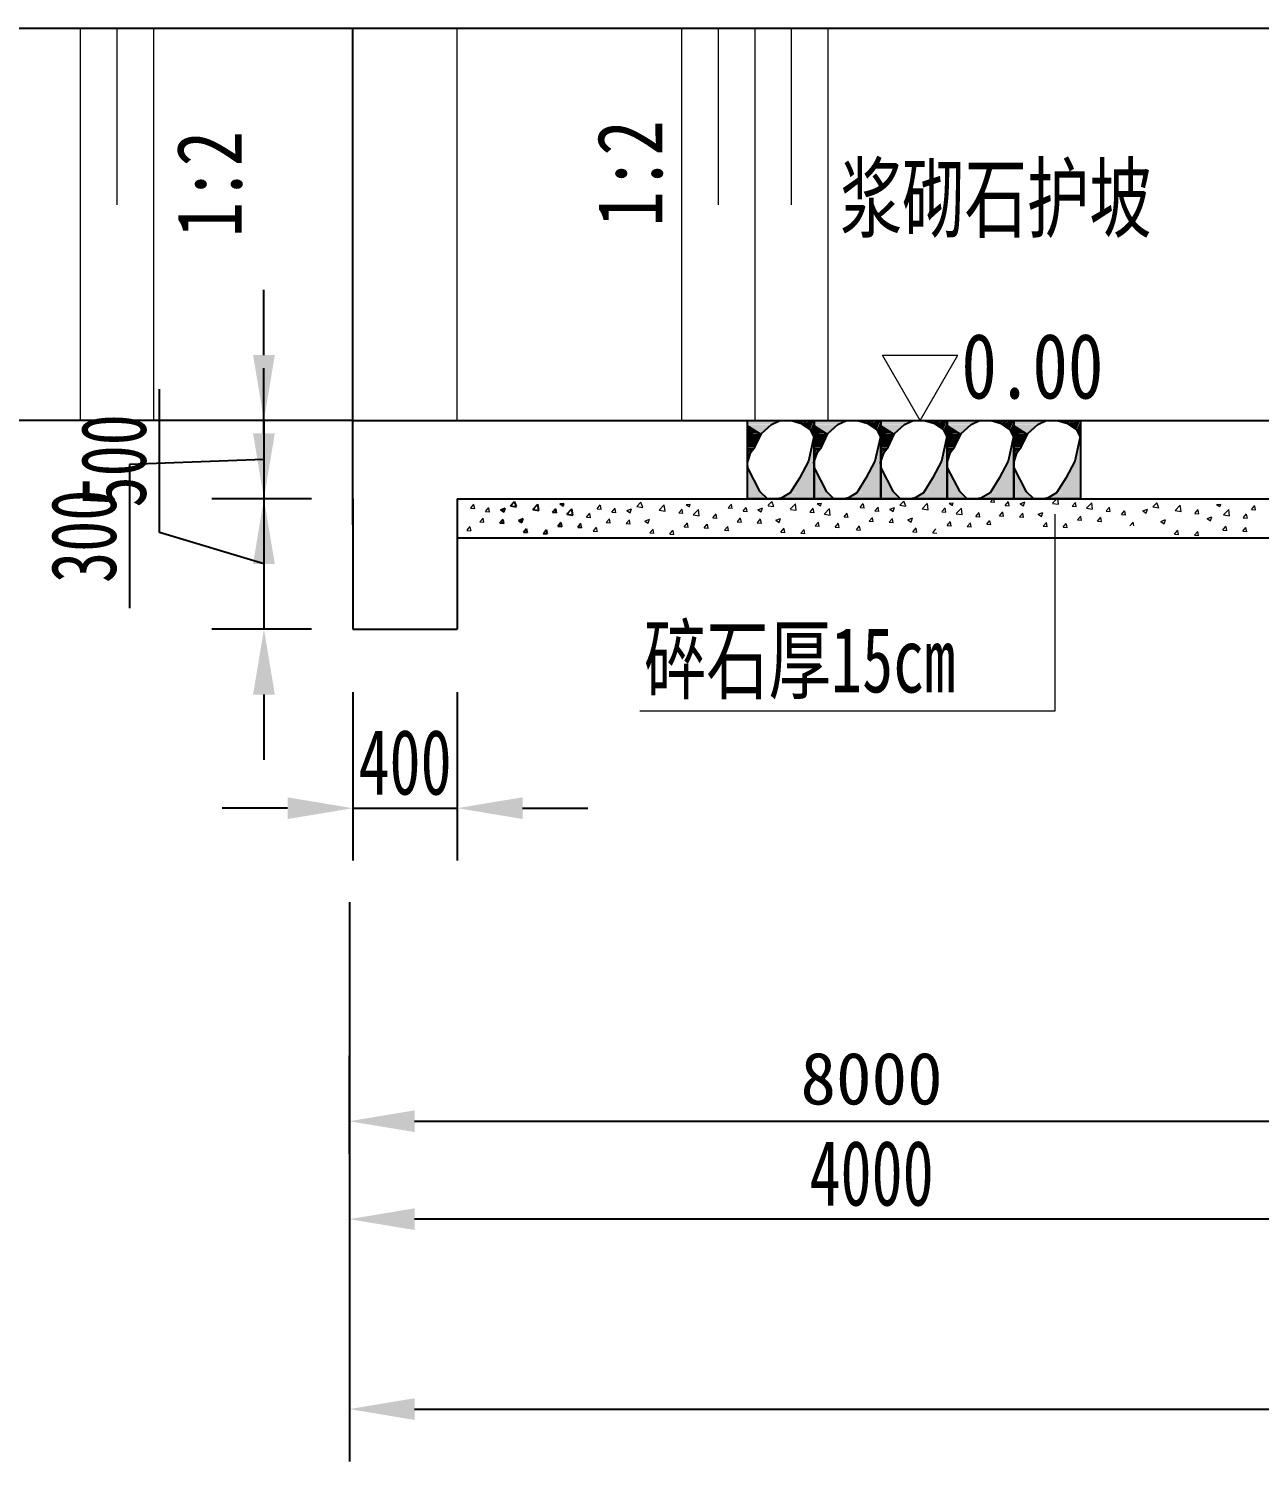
# Model space of a CAD drawing. Header units: millimetres. Extents: x 88 to 508, y 77 to 374.
# Drawn here: x 164 to 211.2, y 264 to 318.9 of the extents above; entities that cross this region are included whole.
import ezdxf
from ezdxf.lldxf.tags import DXFTag

# ---------------------------------------------------------------- set-up
doc = ezdxf.new("R2010")
doc.units = ezdxf.units.MM
doc.header["$LTSCALE"] = 35
doc.header["$PDMODE"] = 2
doc.header["$PDSIZE"] = 5
for name, color, linetype in [('SG001轮廓', 2, 'Continuous'), ('SG002辅助', 7, 'Continuous'), ('SG004标注', 9, 'Continuous'), ('SG006填充', 4, 'Continuous')]:
    doc.layers.add(name, color=color, linetype=linetype)
doc.styles.add('GB', font='SIMFANG.TTF', dxfattribs={"width": 0.7})
doc.styles.get("Standard").update_dxf_attribs({"font": 'SIMFANG.TTF'})
doc.styles.add('文字', font='SIMFANG.TTF', dxfattribs={"width": 0.8, "height": 2})
tags = doc.linetypes.add('DASHED2', pattern=[9.525, 6.35, -3.175]).pattern_tags.tags
tags[6:7] = [DXFTag(74, 4), DXFTag(75, 0), DXFTag(340, '0'), DXFTag(46, 1.0), DXFTag(50, 0.0), DXFTag(44, 0.0), DXFTag(45, 0.0)]
tags[4:5] = [DXFTag(74, 4), DXFTag(75, 0), DXFTag(340, '0'), DXFTag(46, 1.0), DXFTag(50, 0.0), DXFTag(44, 0.0), DXFTag(45, 0.0)]
doc.dimstyles.new('200', dxfattribs={"dimscale": 0, "dimtxt": 3, "dimasz": 2, "dimexe": 2, "dimexo": 0, "dimgap": 1, "dimtad": 1, "dimdec": 0, "dimlfac": 200, "dimdsep": 46, "dimtxsty": 'GB', "dimblk1": 'ARCHTICK', "dimblk2": 'ARCHTICK', "dimsah": 1, "dimcen": 2.5, "dimdle": 1.5, "dimclrd": 3, "dimclre": 3, "dimclrt": 7, "dimadec": 0, "dimazin": 0, "dimtfac": 1, "dimtdec": 4, "dimtmove": 1, "dimatfit": 3, "dimldrblk": 'ARCHTICK', "dimfxl": 1, "dimtolj": 1, "dimtzin": 0, "dimarcsym": 0})
doc.dimstyles.new('标注', dxfattribs={"dimtxt": 2, "dimasz": 2.5, "dimexe": 2.5, "dimexo": 2.5, "dimtad": 1, "dimdec": 0, "dimlfac": 200, "dimtxsty": 'Standard', "dimcen": 2.5, "dimclrd": 256, "dimclre": 256, "dimclrt": 256, "dimadec": 0, "dimazin": 0, "dimtfac": 1, "dimtdec": 0, "dimtmove": 0, "dimatfit": 3, "dimfxl": 1, "dimlwd": -1, "dimlwe": -1, "dimarcsym": 0})

# ---------------------------------------------------------------- blocks, each defined once
blk = doc.blocks.new('*D44')
at = {"layer": 'Defpoints', "color": 0, "transparency": 16777216}
for p in [(176.32, 285.434), (216.32, 285.434), (176.32, 273.298)]:
    blk.add_point(p, dxfattribs=at)
at = {"layer": 'SG002辅助', "color": 9, "lineweight": -2, "transparency": 16777216}
for p, q in [((176.32, 285.434), (176.32, 271.298)), ((216.32, 285.434), (216.32, 271.298)), ((213.82, 273.298), (178.82, 273.298))]:
    blk.add_line(p, q, dxfattribs=at)
at = {"layer": 'SG002辅助', "color": 9, "transparency": 16777216}
for points in [[(178.82, 273.715), (178.82, 272.882), (176.32, 273.298)], [(213.82, 273.715), (213.82, 272.882), (216.32, 273.298)]]:
    blk.add_solid(points, dxfattribs=at)
at = {"layer": 'SG002辅助', "color": 3, "lineweight": 13, "transparency": 16777216, "insert": (196.32, 275.048), "char_height": 2.5, "attachment_point": 5, "style": 'GB'}
blk.add_mtext('\\A1;4000', dxfattribs=at)
blk = doc.blocks.new('_ARCHTICK')
at = {"color": 0, "linetype": 'ByBlock', "const_width": 0.15}
blk.add_lwpolyline([(-0.5, -0.5), (0.5, 0.5)], dxfattribs=at)
blk = doc.blocks.new('*D45')
at = {"layer": 'Defpoints', "color": 0, "transparency": 16777216}
for p in [(176.32, 285.434), (456.32, 285.434), (456.32, 266.023)]:
    blk.add_point(p, dxfattribs=at)
at = {"layer": 'SG002辅助', "color": 9, "lineweight": -2, "transparency": 16777216}
for p, q in [((176.32, 285.434), (176.32, 264.023)), ((456.32, 285.434), (456.32, 264.023)), ((178.82, 266.023), (453.82, 266.023))]:
    blk.add_line(p, q, dxfattribs=at)
at = {"layer": 'SG002辅助', "color": 9, "transparency": 16777216}
for points in [[(178.82, 266.44), (178.82, 265.607), (176.32, 266.023)], [(453.82, 266.44), (453.82, 265.607), (456.32, 266.023)]]:
    blk.add_solid(points, dxfattribs=at)
at = {"layer": 'SG002辅助', "color": 3, "lineweight": 13, "transparency": 16777216, "insert": (316.32, 267.773), "char_height": 2.5, "attachment_point": 5, "style": 'GB'}
blk.add_mtext('\\A1;28000', dxfattribs=at)
blk = doc.blocks.new('*D46')
at = {"layer": 'Defpoints', "color": 0, "transparency": 16777216}
for p in [(176.452, 293.484), (180.452, 293.484), (180.452, 289.037)]:
    blk.add_point(p, dxfattribs=at)
at = {"layer": 'SG002辅助', "color": 9, "lineweight": -2, "transparency": 16777216}
for p, q in [((176.452, 293.484), (176.452, 287.037)), ((180.452, 293.484), (180.452, 287.037)), ((173.952, 289.037), (171.452, 289.037)), ((176.452, 289.037), (180.452, 289.037)), ((182.952, 289.037), (185.452, 289.037))]:
    blk.add_line(p, q, dxfattribs=at)
at = {"layer": 'SG002辅助', "color": 9, "transparency": 16777216}
for points in [[(173.952, 289.453), (173.952, 288.62), (176.452, 289.037)], [(182.952, 289.453), (182.952, 288.62), (180.452, 289.037)]]:
    blk.add_solid(points, dxfattribs=at)
at = {"layer": 'SG002辅助', "color": 3, "lineweight": 13, "transparency": 16777216, "insert": (178.452, 290.787), "char_height": 2.5, "attachment_point": 5, "style": 'GB'}
blk.add_mtext('\\A1;400', dxfattribs=at)
blk = doc.blocks.new('*D47')
at = {"layer": 'Defpoints', "color": 0, "transparency": 16777216}
for p in [(174.874, 303.889), (173.049, 300.889), (174.874, 300.889)]:
    blk.add_point(p, dxfattribs=at)
at = {"layer": 'SG002辅助', "color": 9, "lineweight": -2, "transparency": 16777216}
for p, q in [((173.049, 306.389), (173.049, 308.889)), ((174.874, 303.889), (171.049, 303.889)), ((173.049, 303.889), (173.049, 300.889)), ((173.049, 303.889), (173.049, 300.889)), ((173.049, 302.389), (167.904, 302.199)), ((167.904, 302.199), (167.904, 296.699)), ((174.874, 300.889), (171.049, 300.889)), ((173.049, 298.389), (173.049, 295.889))]:
    blk.add_line(p, q, dxfattribs=at)
at = {"layer": 'SG002辅助', "color": 9, "transparency": 16777216}
for points in [[(172.632, 306.389), (173.466, 306.389), (173.049, 303.889)], [(172.632, 298.389), (173.466, 298.389), (173.049, 300.889)]]:
    blk.add_solid(points, dxfattribs=at)
at = {"layer": 'SG002辅助', "color": 3, "lineweight": 13, "transparency": 16777216, "insert": (166.154, 299.449), "char_height": 2.5, "attachment_point": 5, "rotation": 90, "style": 'GB'}
blk.add_mtext('\\A1;300', dxfattribs=at)
blk = doc.blocks.new('*D48')
at = {"layer": 'Defpoints', "color": 0, "transparency": 16777216}
for p in [(174.874, 300.889), (173.049, 295.889), (174.874, 295.889)]:
    blk.add_point(p, dxfattribs=at)
at = {"layer": 'SG002辅助', "color": 9, "lineweight": -2, "transparency": 16777216}
for p, q in [((173.049, 303.389), (173.049, 305.889)), ((169.049, 299.589), (169.049, 305.089)), ((174.874, 300.889), (171.049, 300.889)), ((173.049, 300.889), (173.049, 295.889)), ((173.049, 300.889), (173.049, 295.889)), ((173.049, 298.389), (169.049, 299.589)), ((174.874, 295.889), (171.049, 295.889)), ((173.049, 293.389), (173.049, 290.889))]:
    blk.add_line(p, q, dxfattribs=at)
at = {"layer": 'SG002辅助', "color": 9, "transparency": 16777216}
for points in [[(172.632, 303.389), (173.466, 303.389), (173.049, 300.889)], [(172.632, 293.389), (173.466, 293.389), (173.049, 295.889)]]:
    blk.add_solid(points, dxfattribs=at)
at = {"layer": 'SG002辅助', "color": 3, "lineweight": 13, "transparency": 16777216, "insert": (167.299, 302.339), "char_height": 2.5, "attachment_point": 5, "rotation": 90, "style": 'GB'}
blk.add_mtext('\\A1;500', dxfattribs=at)
blk = doc.blocks.new('st1')
at = {"color": 12}
for points in [[(5.05, -20.01), (3.24, -18.29), (0.08, -12.16), (-0.05, -10.76), (0.84, -8.09), (1.86, -6.81), (3.52, -3.37), (6.07, -1.08), (8.24, -0.06), (11.17, -0.06), (13.46, -0.7), (15.99, -2.39), (16.91, -4.25), (15.53, -10.43), (13.23, -14.78), (10.91, -18.53), (8.75, -19.81), (7.6, -20.01)], [(-0.02, -20.01), (-0.02, -0.01), (16.98, -0.01), (16.98, -20.01)]]:
    blk.add_lwpolyline(points, close=True, dxfattribs=at)
for points in [[(0, -1.04), (6.19, -1.04), (0, 0), (8.27, 0)], [(0, 0), (8.27, 0), (11.28, 0), (13.36, 0)], [(11.28, 0), (13.36, 0), (11.28, 0), (13.36, -0.55)], [(13.6, 0), (16.42, 0), (14.34, -0.67)], [(16.91, -0.06), (16.91, -0.06), (13.67, 0)], [(13.67, 0), (13.67, 0), (13.97, -0.43)], [(1.78, -6.8), (3.49, -3.31), (-0.06, -6.8), (0, -3.25)], [(3.49, -3.25), (6.07, -1.1), (0, -1.1)], [(0, -1.1), (0, -1.1), (0.06, -3.18)], [(3.49, -3.31), (0, -1.1), (0, -3.18)], [(13.36, -0.61), (13.67, -0.73), (13.42, -0.06), (13.67, -0.06)], [(13.42, -0.06), (13.67, -0.06), (13.73, -0.8), (15.99, -2.33)], [(13.73, -0.8), (15.99, -2.33), (16.91, -0.06)], [(14.34, -0.67), (14.34, -0.67), (15.14, -0.49), (16.79, -0.18)], [(15.14, -0.49), (16.79, -0.18), (16.18, -0.06)], [(16.06, -2.33), (16.98, -0.12), (15.99, -2.39), (16.98, -4.23)], [(-0.06, -8.21), (-0.06, -8.21), (-0.06, -6.86), (1.72, -6.86)], [(-0.06, -6.86), (1.72, -6.86), (0.86, -8.15)], [(16.91, -4.29), (15.57, -10.1), (16.91, -4.29), (16.91, -10.1)], [(0, -10.47), (0.8, -8.21), (-0.06, -8.21)], [(0.06, -8.21), (0.06, -8.21), (0.31, -7.84), (0.74, -8.08)], [(0.86, -8.15), (0.86, -8.15), (0.06, -8.21)], [(0.31, -7.84), (0.74, -8.08), (0.74, -7.9), (0.61, -7.84)], [(15.5, -10.17), (10.91, -18.49), (16.98, -10.1), (16.98, -18.56)], [(3.25, -18.37), (0, -12), (0, -18.37)], [(0, -18.37), (3.31, -18.43), (0, -19.96), (5.09, -20.03)], [(7.91, -20.03), (16.98, -20.01), (8.46, -19.84), (17.04, -19.72)], [(8.7, -19.84), (16.98, -19.78), (8.58, -19.84), (16.91, -19.78)], [(10.91, -18.56), (16.91, -18.56), (8.7, -19.84), (16.98, -19.78)]]:
    blk.add_solid(points, dxfattribs=at)
blk = doc.blocks.new('*D69')
at = {"transparency": 16777216}
for p, q in [((176.32, 275.798), (176.32, 279.548)), ((216.32, 275.798), (216.32, 279.548)), ((178.82, 277.048), (213.82, 277.048))]:
    blk.add_line(p, q, dxfattribs=at)
for points in [[(178.82, 277.465), (178.82, 276.632), (176.32, 277.048)], [(213.82, 277.465), (213.82, 276.632), (216.32, 277.048)]]:
    blk.add_solid(points, dxfattribs=at)
at = {"layer": 'Defpoints', "color": 0, "transparency": 16777216}
for p in [(216.32, 277.048), (176.32, 273.298), (216.32, 273.298)]:
    blk.add_point(p, dxfattribs=at)
at = {"transparency": 16777216, "insert": (196.32, 278.673), "char_height": 2, "attachment_point": 5}
blk.add_mtext('8000', dxfattribs=at)

msp = doc.modelspace()

# ---------------------------------------------------------------- linework, layer by layer
at = {"layer": 'SG001轮廓', "color": 2}
for p, q in [((176.452, 318.8889), (130.4702, 318.8889)), ((176.452, 299.8889), (176.452, 318.8889)), ((216.3205, 318.8889), (176.452, 318.8889)), ((176.452, 303.8889), (130.4702, 303.8889)), ((176.424, 303.8889), (216.3205, 303.8889)), ((176.452, 300.8889), (176.452, 295.8889)), ((180.452, 300.8889), (216.3205, 300.8889)), ((180.452, 300.8889), (180.452, 295.8889)), ((182.4896, 300.6203), (182.6396, 300.7766)), ((182.716, 300.5837), (182.6396, 300.7766)), ((183.3443, 300.479), (183.5422, 300.6852)), ((183.5707, 300.4424), (183.5426, 300.6836)), ((184.3765, 300.693), (184.5028, 300.6078)), ((184.3768, 300.6943), (184.5365, 300.7071)), ((184.5034, 300.6084), (184.5365, 300.7071)), ((182.106, 300.4615), (182.2323, 300.3763)), ((182.1063, 300.4627), (182.2841, 300.531)), ((182.2329, 300.3769), (182.2844, 300.5304)), ((182.4912, 300.6159), (182.7171, 300.5809)), ((182.7952, 300.0582), (182.9731, 300.1265)), ((182.9219, 299.9724), (182.9734, 300.1259)), ((183.3459, 300.4746), (183.5718, 300.4395)), ((184.0986, 300.3679), (184.2504, 300.3546)), ((184.1014, 300.3683), (184.2238, 300.5143)), ((184.2544, 300.3446), (184.225, 300.5039)), ((184.6478, 300.2952), (184.8457, 300.5014)), ((184.6494, 300.2908), (184.8753, 300.2557)), ((184.8742, 300.2586), (184.8461, 300.4998)), ((182.0798, 299.961), (182.2316, 299.9477)), ((182.0826, 299.9614), (182.2051, 300.1073)), ((182.2356, 299.9378), (182.2063, 300.097)), ((182.7949, 300.057), (182.9213, 299.9718)), ((182.984, 299.6018), (183.1358, 299.5886)), ((182.9868, 299.6023), (183.1093, 299.7482)), ((183.1398, 299.5786), (183.1105, 299.7378)), ((183.7512, 299.5608), (183.8737, 299.7067)), ((183.9042, 299.5372), (183.8749, 299.6964)), ((184.3, 299.8403), (184.4518, 299.827)), ((184.3028, 299.8407), (184.4253, 299.9867)), ((184.4558, 299.817), (184.4265, 299.9763)), ((185.0644, 299.7988), (185.2162, 299.7855)), ((185.0672, 299.7992), (185.1897, 299.9452)), ((180.452, 299.3889), (216.3205, 299.3889)), ((183.7484, 299.5604), (183.9002, 299.5471)), ((176.452, 295.8889), (180.452, 295.8889))]:
    msp.add_line(p, q, dxfattribs=at)
at = {"layer": 'SG001轮廓', "color": 7, "linetype": 'DASHED2', "lineweight": 13, "ltscale": 0.02}
msp.add_line((180.452, 303.8889), (180.452, 318.8889), dxfattribs=at)
at = {"layer": 'SG002辅助', "color": 9, "lineweight": 13}
for p, q in [((166.0156, 318.8889), (166.0156, 303.8889)), ((167.4156, 318.8889), (167.4156, 312.1474)), ((168.8156, 318.8889), (168.8156, 303.8889)), ((189.0465, 318.8889), (189.0465, 303.8889)), ((190.4465, 318.8889), (190.4465, 312.1474)), ((191.8465, 318.8889), (191.8465, 311.3176)), ((191.8465, 318.8889), (191.8465, 303.8889)), ((193.2465, 318.8889), (193.2465, 312.1474)), ((194.6465, 318.8889), (194.6465, 303.8889))]:
    msp.add_line(p, q, dxfattribs=at)
at = {"layer": 'SG002辅助', "color": 4, "lineweight": 13}
for p, q in [((203.3337, 300.2939), (203.3337, 292.7553)), ((203.3337, 292.7553), (187.4474, 292.7553))]:
    msp.add_line(p, q, dxfattribs=at)
at = {"layer": 'SG004标注', "color": 4, "lineweight": 0}
for p, q in [((196.744, 306.3887), (199.6306, 306.3887)), ((198.1873, 303.8889), (196.744, 306.3887)), ((198.1873, 303.8889), (199.6306, 306.3887))]:
    msp.add_line(p, q, dxfattribs=at)
at = {"layer": 'SG006填充', "lineweight": 0}
for p, q in [((180.9684, 300.5301), (181.0908, 300.676)), ((181.1214, 300.5064), (181.092, 300.6656)), ((187.3302, 300.594), (187.4801, 300.7503)), ((187.5566, 300.5574), (187.4801, 300.7503)), ((189.2171, 300.6668), (189.3434, 300.5815)), ((189.2173, 300.668), (189.3771, 300.6808)), ((189.344, 300.5822), (189.3771, 300.6808)), ((190.8319, 300.5354), (190.9543, 300.6813)), ((190.9849, 300.5117), (190.9555, 300.6709)), ((192.3531, 300.6256), (192.5031, 300.7819)), ((192.5795, 300.589), (192.5031, 300.7819)), ((193.2078, 300.4843), (193.4057, 300.6905)), ((193.4342, 300.4477), (193.4061, 300.6889)), ((194.24, 300.6983), (194.3663, 300.6131)), ((194.2403, 300.6996), (194.4, 300.7124)), ((194.3669, 300.6137), (194.4, 300.7124)), ((195.8824, 300.5536), (196.0048, 300.6995)), ((196.0354, 300.5299), (196.006, 300.6891)), ((197.4036, 300.6438), (197.5536, 300.8001)), ((197.63, 300.6072), (197.5536, 300.8001)), ((198.2583, 300.5025), (198.4562, 300.7087)), ((198.4847, 300.4659), (198.4566, 300.7071)), ((199.2905, 300.7166), (199.4168, 300.6313)), ((199.2908, 300.7178), (199.4505, 300.7306)), ((199.4174, 300.632), (199.4505, 300.7306)), ((200.8718, 300.7628), (201.0236, 300.7495)), ((200.8746, 300.7633), (200.9971, 300.9092)), ((201.0276, 300.7396), (200.9983, 300.8988)), ((201.4438, 300.634), (201.5662, 300.78)), ((201.5968, 300.6104), (201.5674, 300.7696)), ((202.0122, 300.6947), (202.1386, 300.6095)), ((202.0125, 300.6959), (202.1903, 300.7642)), ((202.1391, 300.6101), (202.1906, 300.7636)), ((203.2506, 300.7122), (203.4484, 300.9184)), ((203.2522, 300.7077), (203.4781, 300.6727)), ((203.4769, 300.6755), (203.4488, 300.9168)), ((204.0076, 300.6015), (204.1301, 300.7474)), ((204.1606, 300.5778), (204.1312, 300.737)), ((204.5541, 300.5284), (204.7519, 300.7346)), ((204.7804, 300.4917), (204.7523, 300.7329)), ((207.0919, 300.5794), (207.2419, 300.7357)), ((207.3183, 300.5428), (207.2419, 300.7357)), ((209.5314, 300.6705), (209.6577, 300.5853)), ((209.5317, 300.6717), (209.6914, 300.6845)), ((209.6583, 300.5859), (209.6914, 300.6845)), ((180.9656, 300.5296), (181.1174, 300.5164)), ((181.3182, 300.0029), (181.4407, 300.1488)), ((181.4712, 299.9792), (181.4419, 300.1384)), ((181.5347, 300.4004), (181.6865, 300.3871)), ((181.5375, 300.4009), (181.66, 300.5468)), ((181.6905, 300.3772), (181.6612, 300.5364)), ((185.4021, 300.1841), (185.5539, 300.1708)), ((185.4049, 300.1845), (185.5273, 300.3304)), ((185.5579, 300.1608), (185.5285, 300.32)), ((185.8062, 300.5034), (185.958, 300.4901)), ((185.809, 300.5038), (185.9314, 300.6497)), ((185.962, 300.4801), (185.9326, 300.6393)), ((186.1588, 299.9766), (186.2813, 300.1225)), ((186.3753, 300.3741), (186.5271, 300.3608)), ((186.3781, 300.3746), (186.5006, 300.5205)), ((186.5311, 300.3509), (186.5018, 300.5101)), ((186.9466, 300.4352), (187.0729, 300.35)), ((186.9468, 300.4364), (187.1247, 300.5047)), ((187.0735, 300.3506), (187.125, 300.5041)), ((187.3318, 300.5896), (187.5577, 300.5546)), ((188.1849, 300.4527), (188.3828, 300.6589)), ((188.1865, 300.4483), (188.4124, 300.4133)), ((188.4113, 300.4161), (188.3832, 300.6573)), ((188.9391, 300.3416), (189.091, 300.3283)), ((188.942, 300.342), (189.0644, 300.488)), ((189.095, 300.3184), (189.0656, 300.4776)), ((189.4884, 300.2689), (189.6862, 300.4751)), ((189.49, 300.2645), (189.7159, 300.2294)), ((189.7147, 300.2323), (189.6867, 300.4735)), ((190.2426, 300.1578), (190.3945, 300.1445)), ((190.2454, 300.1582), (190.3679, 300.3042)), ((190.3984, 300.1345), (190.3691, 300.2938)), ((190.8291, 300.5349), (190.9809, 300.5217)), ((191.1817, 300.0082), (191.3042, 300.1541)), ((191.3347, 299.9845), (191.3054, 300.1437)), ((191.3982, 300.4057), (191.55, 300.3924)), ((191.401, 300.4062), (191.5235, 300.5521)), ((191.554, 300.3825), (191.5247, 300.5417)), ((191.9695, 300.4668), (192.0958, 300.3816)), ((191.9697, 300.468), (192.1476, 300.5363)), ((192.0964, 300.3822), (192.1479, 300.5357)), ((192.3547, 300.6212), (192.5806, 300.5862)), ((192.6587, 300.0635), (192.8365, 300.1318)), ((192.7854, 299.9777), (192.8369, 300.1312)), ((193.2094, 300.4799), (193.4353, 300.4448)), ((193.9621, 300.3732), (194.1139, 300.3599)), ((193.9649, 300.3736), (194.0873, 300.5196)), ((194.1179, 300.3499), (194.0885, 300.5092)), ((194.5113, 300.3005), (194.7092, 300.5067)), ((194.5129, 300.2961), (194.7388, 300.261)), ((194.7377, 300.2639), (194.7096, 300.5051)), ((195.2655, 300.1894), (195.4174, 300.1761)), ((195.2684, 300.1898), (195.3908, 300.3357)), ((195.4214, 300.1661), (195.392, 300.3253)), ((195.8796, 300.5532), (196.0314, 300.5399)), ((196.2322, 300.0264), (196.3547, 300.1723)), ((196.3852, 300.0027), (196.3559, 300.1619)), ((196.4487, 300.4239), (196.6005, 300.4106)), ((196.4515, 300.4244), (196.574, 300.5703)), ((196.6045, 300.4007), (196.5752, 300.5599)), ((196.9966, 299.9849), (197.1191, 300.1309)), ((197.02, 300.485), (197.1463, 300.3998)), ((197.0203, 300.4862), (197.1981, 300.5545)), ((197.1496, 299.9613), (197.1203, 300.1205)), ((197.1469, 300.4004), (197.1984, 300.5539)), ((197.4052, 300.6394), (197.6311, 300.6044)), ((197.7092, 300.0817), (197.887, 300.15)), ((197.8359, 299.9959), (197.8874, 300.1494)), ((198.2599, 300.4981), (198.4858, 300.463)), ((199.0126, 300.3914), (199.1644, 300.3781)), ((199.0154, 300.3918), (199.1378, 300.5378)), ((199.1684, 300.3682), (199.139, 300.5274)), ((199.5618, 300.3187), (199.7597, 300.5249)), ((199.5634, 300.3143), (199.7893, 300.2792)), ((199.7882, 300.2821), (199.7601, 300.5233)), ((200.316, 300.2076), (200.4679, 300.1943)), ((200.3189, 300.208), (200.4413, 300.354)), ((200.4719, 300.1843), (200.4425, 300.3436)), ((201.2217, 300.2356), (201.3735, 300.2223)), ((201.2245, 300.2361), (201.3469, 300.382)), ((201.3775, 300.2124), (201.3481, 300.3716)), ((201.441, 300.6336), (201.5928, 300.6203)), ((201.986, 300.1941), (202.1379, 300.1808)), ((201.9888, 300.1946), (202.1113, 300.3405)), ((202.1419, 300.1709), (202.1125, 300.3301)), ((202.7012, 300.2902), (202.8275, 300.2049)), ((202.7014, 300.2914), (202.8793, 300.3596)), ((202.8281, 300.2056), (202.8796, 300.359)), ((204.0048, 300.601), (204.1566, 300.5878)), ((204.2091, 300.0739), (204.3315, 300.2198)), ((204.3621, 300.0502), (204.3327, 300.2094)), ((204.5556, 300.5239), (204.7815, 300.4889)), ((204.9734, 300.0324), (205.0959, 300.1783)), ((205.1265, 300.0088), (205.0971, 300.168)), ((205.3083, 300.4172), (205.4601, 300.4039)), ((205.3111, 300.4177), (205.4335, 300.5636)), ((205.4641, 300.394), (205.4347, 300.5532)), ((205.8882, 300.2833), (206.04, 300.27)), ((205.891, 300.2837), (206.0135, 300.4297)), ((205.9975, 300.2906), (205.9975, 300.2906)), ((206.044, 300.26), (206.0146, 300.4192)), ((206.7083, 300.4206), (206.8346, 300.3354)), ((206.7086, 300.4218), (206.8864, 300.4901)), ((206.8352, 300.336), (206.8867, 300.4895)), ((207.0935, 300.575), (207.3194, 300.5399)), ((207.9466, 300.4381), (208.1445, 300.6443)), ((207.9482, 300.4337), (208.1741, 300.3986)), ((208.173, 300.4014), (208.1449, 300.6427)), ((208.7009, 300.327), (208.8527, 300.3137)), ((208.7037, 300.3274), (208.8261, 300.4733)), ((208.8567, 300.3037), (208.8273, 300.4629)), ((209.1802, 300.1299), (209.3066, 300.0447)), ((209.1805, 300.1311), (209.3584, 300.1994)), ((209.3072, 300.0453), (209.3587, 300.1988)), ((209.8027, 300.2727), (210.0006, 300.4788)), ((209.8043, 300.2682), (210.0302, 300.2332)), ((210.0291, 300.236), (210.001, 300.4772)), ((210.557, 300.1615), (210.7088, 300.1482)), ((210.5598, 300.162), (210.6822, 300.3079)), ((210.7128, 300.1383), (210.6834, 300.2975)), ((210.8694, 300.4788), (211.0212, 300.4655)), ((210.8722, 300.4792), (210.9947, 300.6251)), ((211.0252, 300.4556), (210.9959, 300.6148)), ((180.8233, 299.6768), (180.9751, 299.6635)), ((180.8261, 299.6772), (180.9486, 299.8232)), ((180.9791, 299.6535), (180.9498, 299.8128)), ((181.3154, 300.0024), (181.4672, 299.9892)), ((185.2202, 299.7756), (185.1909, 299.9348)), ((185.6639, 299.6505), (185.8157, 299.6372)), ((185.6667, 299.6509), (185.7891, 299.7969)), ((185.8197, 299.6273), (185.7903, 299.7865)), ((186.156, 299.9762), (186.3078, 299.9629)), ((186.3118, 299.9529), (186.2824, 300.1121)), ((186.9204, 299.9347), (187.0722, 299.9214)), ((186.9232, 299.9351), (187.0456, 300.0811)), ((187.0762, 299.9115), (187.0468, 300.0707)), ((187.6355, 300.0307), (187.7619, 299.9455)), ((187.6358, 300.0319), (187.8136, 300.1002)), ((187.7624, 299.9461), (187.8139, 300.0996)), ((187.8246, 299.5756), (187.9764, 299.5623)), ((187.8274, 299.576), (187.9499, 299.7219)), ((187.9804, 299.5523), (187.9511, 299.7115)), ((188.5918, 299.5345), (188.7142, 299.6805)), ((188.7448, 299.5109), (188.7154, 299.6701)), ((189.1406, 299.814), (189.2924, 299.8007)), ((189.1434, 299.8144), (189.2659, 299.9604)), ((189.2964, 299.7908), (189.267, 299.95)), ((189.905, 299.7725), (190.0568, 299.7592)), ((189.9078, 299.773), (190.0302, 299.9189)), ((190.0608, 299.7493), (190.0314, 299.9085)), ((190.6868, 299.6821), (190.8386, 299.6688)), ((190.6896, 299.6825), (190.8121, 299.8285)), ((190.8426, 299.6588), (190.8132, 299.8181)), ((191.1789, 300.0077), (191.3307, 299.9945)), ((191.9433, 299.9663), (192.0951, 299.953)), ((191.9461, 299.9667), (192.0685, 300.1126)), ((192.0991, 299.9431), (192.0698, 300.1023)), ((192.6584, 300.0623), (192.7848, 299.9771)), ((192.8475, 299.6071), (192.9993, 299.5939)), ((192.8503, 299.6076), (192.9728, 299.7535)), ((193.0033, 299.5839), (192.974, 299.7431)), ((193.6147, 299.5661), (193.7372, 299.712)), ((193.7677, 299.5425), (193.7384, 299.7017)), ((194.1635, 299.8456), (194.3153, 299.8323)), ((194.1663, 299.846), (194.2888, 299.992)), ((194.3193, 299.8223), (194.29, 299.9816)), ((194.9279, 299.8041), (195.0797, 299.7908)), ((194.9307, 299.8045), (195.0531, 299.9505)), ((195.0837, 299.7809), (195.0544, 299.9401)), ((195.7373, 299.7003), (195.8891, 299.687)), ((195.7401, 299.7007), (195.8626, 299.8467)), ((195.8931, 299.6771), (195.8637, 299.8363)), ((196.2294, 300.026), (196.3812, 300.0127)), ((196.9938, 299.9845), (197.1456, 299.9712)), ((197.7089, 300.0805), (197.8353, 299.9953)), ((197.898, 299.6254), (198.0498, 299.6121)), ((197.9008, 299.6258), (198.0233, 299.7717)), ((198.0538, 299.6021), (198.0245, 299.7613)), ((198.6624, 299.5839), (198.8142, 299.5706)), ((198.6652, 299.5843), (198.7877, 299.7303)), ((199.214, 299.8638), (199.3658, 299.8505)), ((199.2168, 299.8642), (199.3393, 300.0102)), ((199.3698, 299.8406), (199.3405, 299.9998)), ((199.9784, 299.8223), (200.1302, 299.809)), ((199.9812, 299.8227), (200.1037, 299.9687)), ((200.1342, 299.7991), (200.1049, 299.9583)), ((200.7295, 299.9099), (200.8814, 299.8967)), ((200.7323, 299.9104), (200.8548, 300.0563)), ((200.8853, 299.8867), (200.856, 300.0459)), ((202.8903, 299.835), (203.0421, 299.8217)), ((202.8931, 299.8355), (203.0155, 299.9814)), ((203.0461, 299.8118), (203.0167, 299.971)), ((203.6546, 299.7935), (203.8065, 299.7802)), ((203.6574, 299.794), (203.7799, 299.9399)), ((203.8105, 299.7703), (203.7811, 299.9296)), ((204.2063, 300.0734), (204.3581, 300.0602)), ((204.9706, 300.0319), (205.1225, 300.0187)), ((206.2184, 299.8493), (206.3357, 299.9891)), ((206.3607, 299.8493), (206.3357, 299.9891)), ((207.3972, 300.0161), (207.5236, 299.9308)), ((207.3975, 300.0173), (207.5754, 300.0856)), ((207.5242, 299.9315), (207.5757, 300.085)), ((207.929, 299.5318), (208.0514, 299.6778)), ((208.082, 299.5081), (208.0526, 299.6674)), ((208.6934, 299.4903), (208.8158, 299.6363)), ((208.8464, 299.4667), (208.817, 299.6259)), ((209.7702, 299.6861), (209.9221, 299.6728)), ((209.7731, 299.6865), (209.8955, 299.8325)), ((209.9261, 299.6629), (209.8967, 299.8221)), ((210.5346, 299.6446), (210.6865, 299.6313)), ((210.5374, 299.6451), (210.6599, 299.791)), ((210.6905, 299.6214), (210.6611, 299.7806)), ((188.589, 299.5341), (188.7408, 299.5208)), ((193.6119, 299.5657), (193.7637, 299.5524)), ((207.9262, 299.5314), (208.078, 299.5181)), ((208.6906, 299.4899), (208.8424, 299.4766))]:
    msp.add_line(p, q, dxfattribs=at)

# ---------------------------------------------------------------- block references
at = {"layer": 'SG006填充', "color": 4, "lineweight": 0, "xscale": 0.1500000000000909, "yscale": 0.1500000000000909, "zscale": 0.1500000000000909}
for p in [(191.5724, 303.8889), (194.1224, 303.8889), (196.6724, 303.8889), (199.2224, 303.8889), (201.7724, 303.8889)]:
    msp.add_blockref('st1', p, dxfattribs=at)

# ---------------------------------------------------------------- texts
at = {"layer": 'SG004标注', "color": 4, "style": '文字', "width": 0.8}
for p in [(188.3067, 311.3032), (172.2007, 310.8942)]:
    msp.add_text('1:2', height=2.5, rotation=90, dxfattribs=at).set_placement(p)
at = {"layer": 'SG004标注', "color": 4}
for s, style, width, p in [('浆砌石护坡', 'GB', 0.7, (195.1104, 311.1461)), ('0.00', '文字', 0.8, (199.7593, 304.7237)), ('碎石厚15cm', 'GB', 0.7, (187.6047, 293.4715))]:
    msp.add_text(s, height=2.5, dxfattribs=dict(at, style=style, width=width)).set_placement(p)

# ---------------------------------------------------------------- dimensions: what is measured, and where the dimension line sits
at = {"color": 9}
dim = msp.add_linear_dim(base=(216.3205, 277.0483), p1=(176.3205, 273.2983), p2=(216.3205, 273.2983), dimstyle='标注', dxfattribs=at)
dim.commit()
dim.dimension.update_dxf_attribs({"geometry": '*D69', "text_midpoint": (196.3205, 278.6733)})
at = {"layer": 'SG002辅助', "lineweight": 13}
dim = msp.add_linear_dim(base=(173.0488, 300.8889), p1=(174.8736, 303.8889), p2=(174.8736, 300.8889), angle=90, dimstyle='200', override={"dimscale": 1, "dimtxt": 2.5, "dimasz": 2.5, "dimgap": 0.5, "dimlfac": 100, "dimzin": 0, "dimdle": 0, "dimclrd": 9, "dimclre": 9, "dimclrt": 3}, dxfattribs=at)
dim.commit()
dim.dimension.update_dxf_attribs({"geometry": '*D47', "text_midpoint": (167.9042, 301.6992), "dimtype": 160})
for base, p1, p2, angle, picture, middle in [((173.0488, 295.8889), (174.8736, 300.8889), (174.8736, 295.8889), 90, '*D48', (167.2988, 300.0889)), ((176.3205, 273.2983), (216.3205, 285.4341), (176.3205, 285.4341), 180, '*D44', (196.3205, 275.0483))]:
    dim = msp.add_linear_dim(base=base, p1=p1, p2=p2, angle=angle, dimstyle='200', override={"dimscale": 1, "dimtxt": 2.5, "dimasz": 2.5, "dimgap": 0.5, "dimlfac": 100, "dimzin": 0, "dimdle": 0, "dimclrd": 9, "dimclre": 9, "dimclrt": 3}, dxfattribs=at)
    dim.commit()
    dim.dimension.update_dxf_attribs({"geometry": picture, "text_midpoint": middle})
dim = msp.add_linear_dim(base=(180.452, 289.0368), p1=(176.452, 293.4837), p2=(180.452, 293.4837), dimstyle='200', override={"dimscale": 1, "dimtxt": 2.5, "dimasz": 2.5, "dimgap": 0.5, "dimlfac": 100, "dimzin": 0, "dimdle": 0, "dimclrd": 9, "dimclre": 9, "dimclrt": 3}, dxfattribs=at)
dim.commit()
dim.dimension.update_dxf_attribs({"geometry": '*D46', "text_midpoint": (178.452, 289.0368), "dimtype": 160})
dim = msp.add_linear_dim(base=(456.3205, 266.0233), p1=(176.3205, 285.4341), p2=(456.3205, 285.4341), dimstyle='200', override={"dimscale": 1, "dimtxt": 2.5, "dimasz": 2.5, "dimgap": 0.5, "dimlfac": 100, "dimzin": 0, "dimdle": 0, "dimclrd": 9, "dimclre": 9, "dimclrt": 3}, dxfattribs=at)
dim.commit()
dim.dimension.update_dxf_attribs({"geometry": '*D45', "text_midpoint": (316.3205, 267.7733)})

doc.saveas('drawing.dxf')
